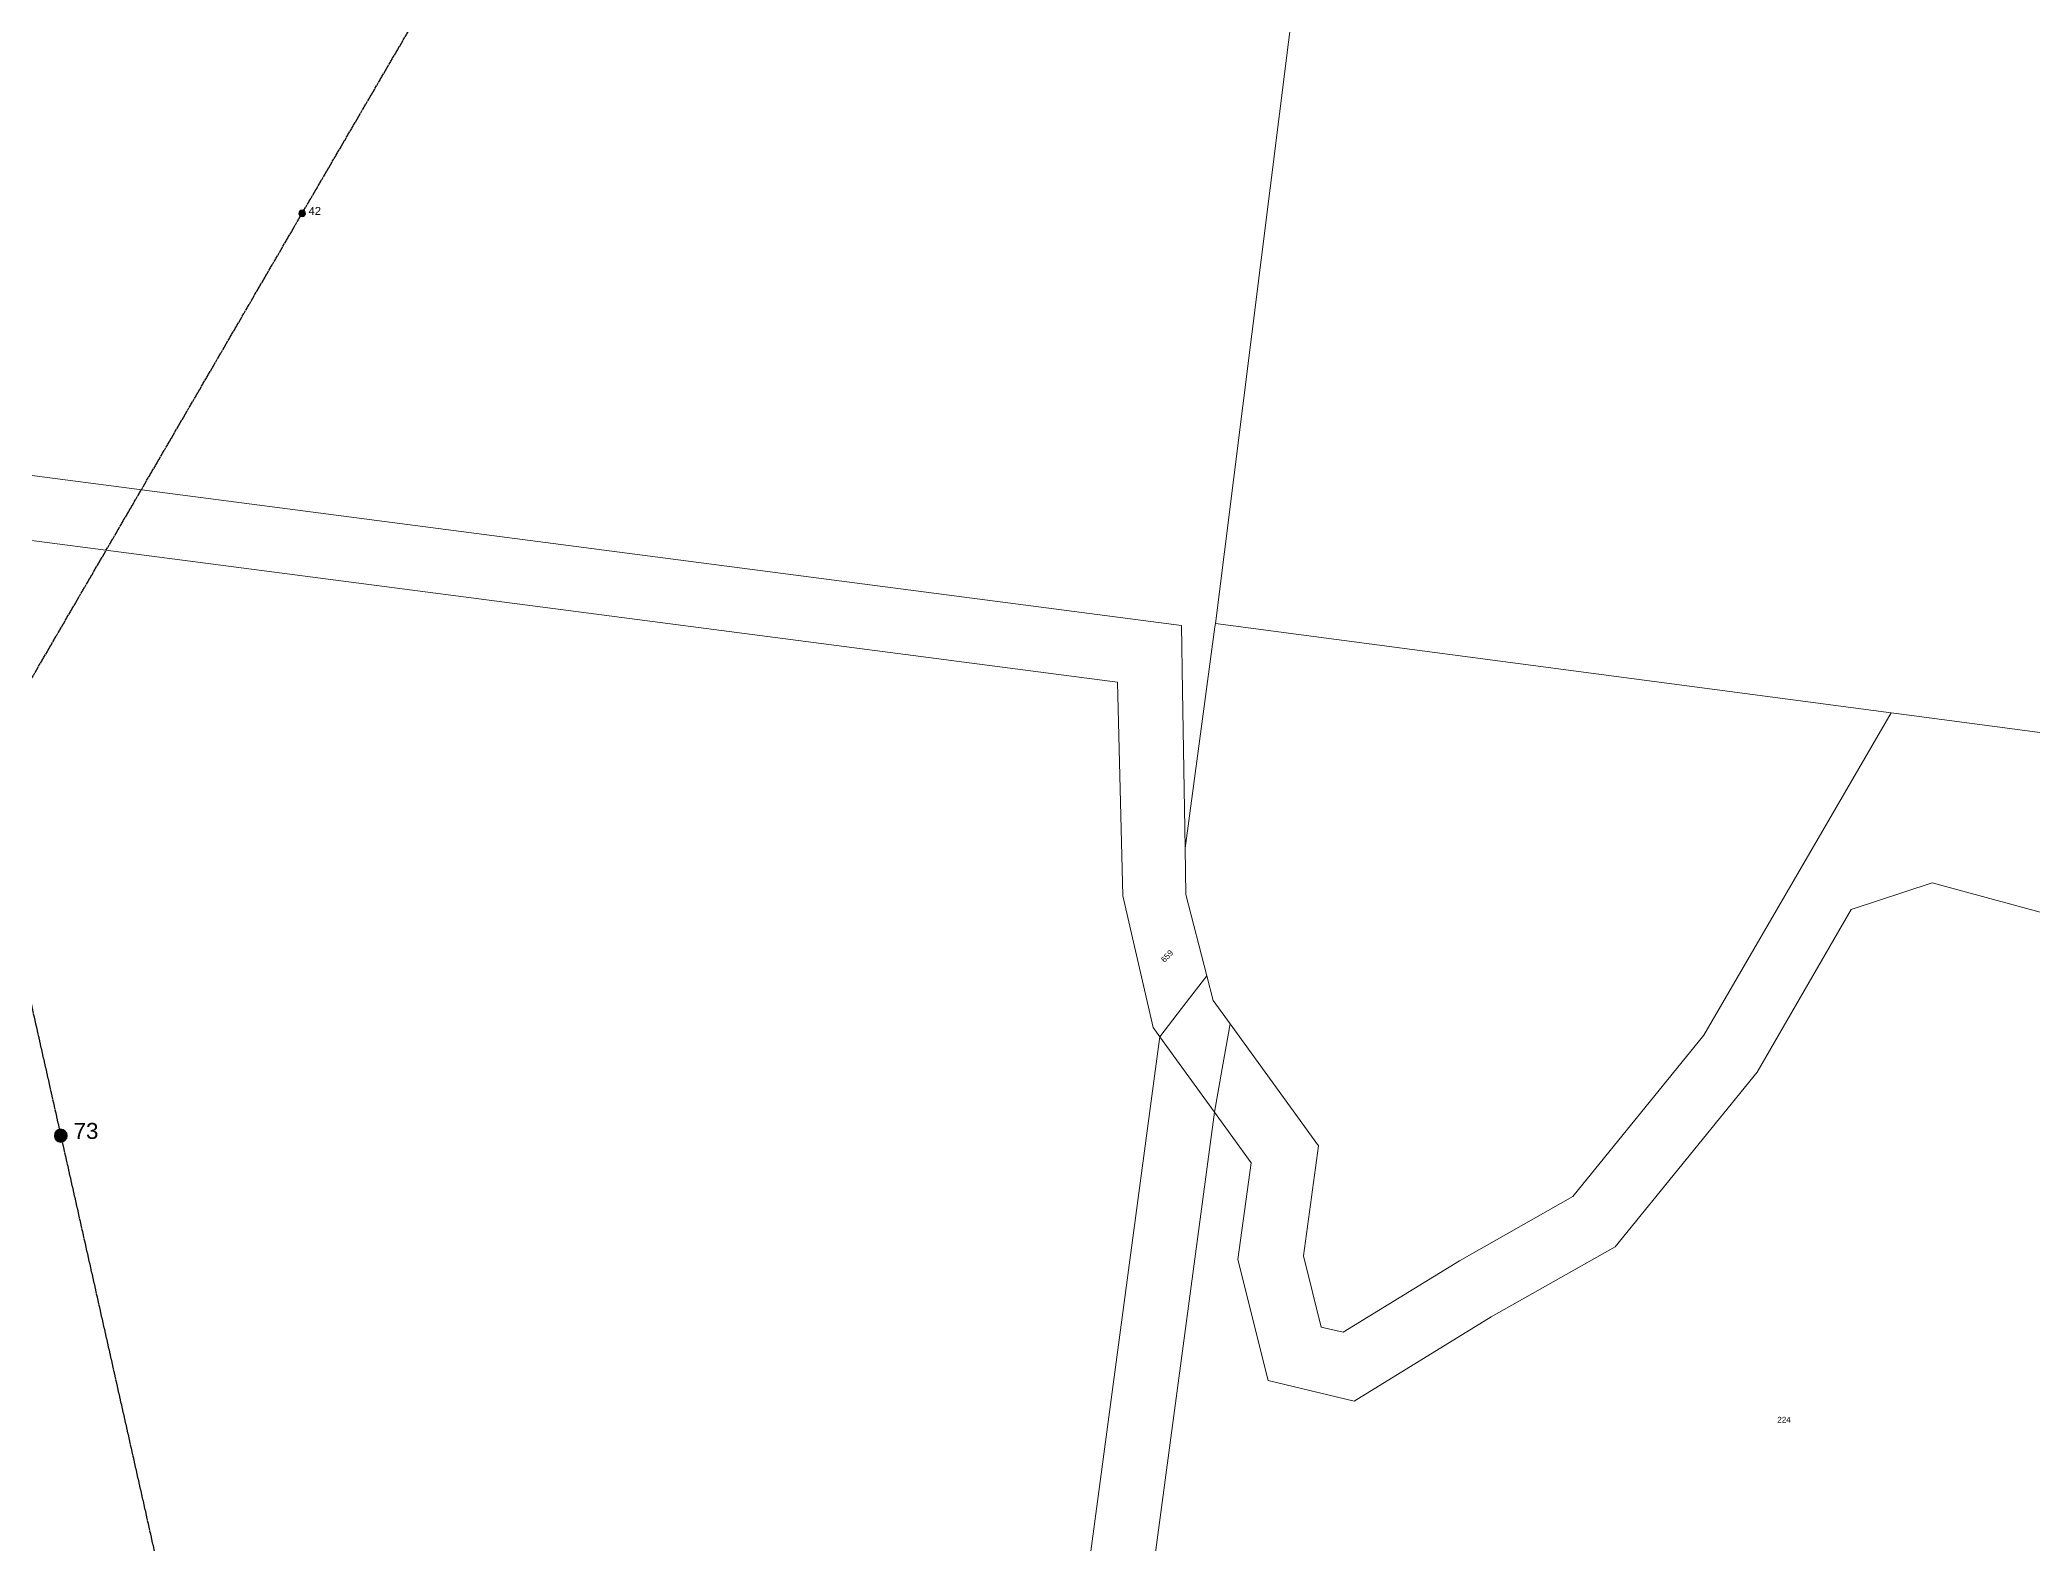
# Model space of a CAD drawing. Header units: metres. Extents: x 207830 to 218833, y 6369842 to 6373935.
# Drawn here: x 212266 to 212889, y 6371273 to 6371743 of the extents above; entities that cross this region are included whole.
import ezdxf
from ezdxf.enums import TextEntityAlignment as Align

# ---------------------------------------------------------------- set-up
doc = ezdxf.new("R2010")
doc.units = ezdxf.units.M
doc.linetypes.add('Cable Exist OH', pattern=[1, 1, 0])
doc.layers.get('0').update_dxf_attribs({"color": 6})
doc.layers.add('Cadastre Land Parcels_SP_EXT', color=9, linetype='Continuous', lineweight=5)
doc.layers.add('Cadastre Roads_SP_EXT', color=9, linetype='Continuous', lineweight=5)
doc.layers.add('Mains_HV_EXT', color=7, linetype='Continuous')
doc.layers.add('SupportsOH_SP_TR_HV_LV_SL_EXT', color=7, linetype='Continuous')
doc.styles.add('POLE_LABEL', font='arial.ttf')
doc.styles.get("Standard").update_dxf_attribs({"font": 'arial.ttf'})

# ---------------------------------------------------------------- blocks, each defined once
blk = doc.blocks.new('POLE_EXT')
blk.add_hatch(color=256).paths.add_polyline_path([(-1, 0, 1), (1, 0, 1)])
blk.add_lwpolyline([(-1, 0, 1), (1, 0, 1)], format="xyb", close=True)
for tag, height, flags, p in [('pNumber', 2.5, 8, (-17.84, 2.07)), ('OWNED_BY', 0.2, 9, (1.35, -0.4)), ('SPECIAL_USE', 0.2, 9, (1.35, -0.8)), ('STATE', 0.2, 9, (1.35, -1)), ('cLV', 0.2, 9, (1.35, -1.4)), ('hDepth', 0.2, 9, (1.35, -1.6)), ('hDia', 0.2, 9, (1.35, -1.8)), ('cHV', 0.2, 9, (1.35, -2)), ('PARENT', 0.2, 9, (1.35, -0.6)), ('USAGE', 0.2, 9, (1.35, -1.2)), ('LBRACKET', 0.2, 9, (1.35, -2.2)), ('LExisting', 0.2, 9, (1.35, -2.4)), ('LANTNUMBER', 0.2, 9, (1.35, -2.6)), ('LOther', 0.2, 9, (1.35, -2.8)), ('LRemove', 0.2, 9, (1.35, -3)), ('LEGEND', 0.2, 9, (1.35, -3.2)), ('cLinedev', 0.2, 9, (1.35, -3.4)), ('pExisting', 0.2, 9, (1.35, -3.8)), ('pFooting', 0.2, 9, (1.35, -4.4)), ('pNew', 0.2, 9, (1.35, -4.6)), ('pRelocate', 0.2, 9, (1.35, -5)), ('pRemove', 0.2, 9, (1.35, -5.2)), ('pReplace', 0.2, 9, (1.35, -5.4)), ('pStay', 0.2, 9, (1.35, -5.6)), ('pType', 0.2, 9, (1.35, -5.8)), ('cspan', 0.2, 9, (1.35, -6)), ('STREETNAME', 0.2, 9, (1.35, -6.2)), ('LOCATION', 0.2, 9, (1.35, -3.6)), ('PFNUMBER', 0.2, 9, (1.35, -4)), ('NEWPFNUMBER', 0.2, 9, (1.35, -4.2)), ('SUBURB', 0.2, 9, (1.35, -6.4)), ('OPERATED_BY', 0.2, 9, (1.36, -7.01)), ('NOTES', 0.2, 9, (1.35, -6.6)), ('MAINTAINED_BY', 0.2, 9, (1.36, -6.81))]:
    blk.add_attdef(tag, text='', height=height, dxfattribs=dict(flags=flags)).set_placement(p, align=Align.MIDDLE_LEFT)
at = {"style": 'POLE_LABEL'}
for tag, height, flags, p in [('ASSET_NUM', 2.5, 8, (2, 2)), ('STRUCTURE_PLANT_NUMBER', 0.2, 9, (1.35, 0.03)), ('STREET_CODE', 0.2, 9, (1.35, -0.2))]:
    blk.add_attdef(tag, text='', height=height, dxfattribs=dict(at, flags=flags)).set_placement(p, align=Align.MIDDLE_LEFT)
at = {"flags": 1}
blk.add_attdef('Z', (1.35, -7.33), '', height=0.2, dxfattribs=at)

msp = doc.modelspace()

# ---------------------------------------------------------------- linework, layer by layer
at = {"layer": 'Cadastre Land Parcels_SP_EXT', "linetype": 'Continuous'}
for points in [[(212633.45, 6371559.69), (212633.61, 6371560.8), (212704.87, 6372128.16), (212744.19, 6372441.59), (212759.08, 6372565.35), (212388.47, 6372615.44), (212401.49, 6372713.29), (212046.52, 6372760.39), (212008.09, 6372420.22), (211978.25, 6372165.57), (212252.84, 6372129.59), (212220.81, 6371879.09), (212187.24, 6371617.01), (212623.06, 6371560.15), (212623.38, 6371539.77), (212624.14, 6371490.58), (212633.45, 6371559.69)], [(213188.43, 6371487.4), (213264.46, 6372052.89), (212704.87, 6372128.16), (212633.61, 6371560.8), (212844.72, 6371532.89), (212851.88, 6371531.94), (213083.77, 6371501.25), (213188.43, 6371487.4)], [(212604.72, 6371475.74), (212602.98, 6371542.43), (212184.68, 6371597.04), (211678.78, 6371663.06), (211680.86, 6371678.78), (211609.76, 6371688.14), (211603.25, 6371638), (211580.98, 6371623.03), (211557.44, 6371442.27), (211351.53, 6371468.25), (211326.23, 6371451.19), (211259.1, 6371459.67), (211239.5, 6371304.86), (211215.03, 6371111.57), (212035.6, 6371002.34), (212008.54, 6370800.4), (212522.93, 6370735.74), (212615.55, 6371426.39), (212616.26, 6371431.67), (212614.18, 6371434.54), (212604.72, 6371475.74)], [(212623.04, 6371440.5), (212630.9, 6371450.73), (212624.36, 6371476.1), (212624.14, 6371490.58), (212623.38, 6371539.77), (212623.06, 6371560.15), (212187.24, 6371617.01), (211701.36, 6371680.37), (211692.74, 6371679.7), (211680.86, 6371678.78), (211678.78, 6371663.06), (212184.68, 6371597.04), (212602.98, 6371542.43), (212604.72, 6371475.74), (212614.18, 6371434.54), (212616.26, 6371431.67), (212623.04, 6371440.5)], [(212709.84, 6371361.69), (212745.25, 6371381.73), (212786.22, 6371432.13), (212821.92, 6371493.62), (212844.72, 6371532.89), (212633.61, 6371560.8), (212633.45, 6371559.69), (212624.14, 6371490.58), (212624.36, 6371476.1), (212630.9, 6371450.73), (212632.88, 6371443.04), (212638.21, 6371435.69), (212665.86, 6371397.6), (212661.1, 6371363.2), (212666.69, 6371340.99), (212673.56, 6371339.35), (212709.84, 6371361.69)], [(212857.52, 6371479.81), (212832.28, 6371471.39), (212802.83, 6371420.66), (212758.47, 6371366.09), (212719.76, 6371344.18), (212677, 6371317.83), (212650.14, 6371324.25), (212640.62, 6371362.09), (212644.81, 6371392.34), (212633.36, 6371408.12), (212535.87, 6370681.05), (213174.53, 6370597.51), (213287.7, 6371453.97), (213081.67, 6371481.31), (212944.22, 6371456.24), (212857.52, 6371479.81)]]:
    msp.add_lwpolyline(points, close=True, dxfattribs=at)
at = {"layer": 'Cadastre Roads_SP_EXT', "linetype": 'Continuous'}
msp.add_lwpolyline([(213083.77, 6371501.25), (212851.88, 6371531.94), (212844.72, 6371532.89), (212821.92, 6371493.62), (212786.22, 6371432.13), (212745.25, 6371381.73), (212709.84, 6371361.69), (212673.56, 6371339.35), (212666.69, 6371340.99), (212661.1, 6371363.2), (212665.86, 6371397.6), (212638.21, 6371435.69), (212635.76, 6371421.79), (212633.36, 6371408.12), (212644.81, 6371392.34), (212640.62, 6371362.09), (212650.14, 6371324.25), (212677, 6371317.83), (212719.76, 6371344.18), (212758.47, 6371366.09), (212802.83, 6371420.66), (212832.28, 6371471.39), (212857.52, 6371479.81), (212944.22, 6371456.24)], dxfattribs=at)
msp.add_lwpolyline([(212496.87, 6370389.72), (212499.57, 6370409.67), (212535.87, 6370681.05), (212633.36, 6371408.12), (212625.32, 6371419.19), (212616.26, 6371431.67), (212615.55, 6371426.39), (212522.94, 6370735.74), (212515.96, 6370683.66), (212479.69, 6370412.76), (212478.34, 6370402.84), (212476.99, 6370392.81), (212403.59, 6369845.37), (212415.07, 6369843.39), (212423.48, 6369841.95), (212496.87, 6370389.72)], close=True, dxfattribs=at)
at = {"layer": 'Mains_HV_EXT', "linetype": 'Cable Exist OH'}
for points in [[(212247.18, 6371515.08), (212348.31, 6371688.92), (212505.26, 6371958), (212642.75, 6372194.21)], [(212247.18, 6371515.08), (212272.9, 6371400.76), (212325.21, 6371168.18), (212369, 6370975.35), (212405.7, 6370810.74), (212465.12, 6370547.75)]]:
    msp.add_lwpolyline(points, dxfattribs=at)

# ---------------------------------------------------------------- block references
at = {"layer": 'SupportsOH_SP_TR_HV_LV_SL_EXT'}
ref = msp.add_blockref('POLE_EXT', (212348.31, 6371688.92), dxfattribs=at)
ref.add_attrib('ASSET_NUM', '42', dxfattribs={"layer": '0', "height": 2.5, "style": 'POLE_LABEL'}).set_placement((212350.31, 6371689.67), align=Align.MIDDLE_LEFT)
ref = msp.add_blockref('POLE_EXT', (212272.9, 6371400.76), dxfattribs=dict(at, xscale=2, yscale=2, zscale=2))
ref.add_attrib('ASSET_NUM', '73', dxfattribs={"layer": '0', "height": 5, "style": 'POLE_LABEL'}).set_placement((212276.9, 6371402.26), align=Align.MIDDLE_LEFT)

# ---------------------------------------------------------------- texts
at = {"layer": 'Cadastre Land Parcels_SP_EXT'}
msp.add_text('659', height=1.8, rotation=46.08776, dxfattribs=at).set_placement((212617.7, 6371454.73))
msp.add_text('224', height=1.8, dxfattribs=at).set_placement((212809.16, 6371311.13))

doc.saveas('drawing.dxf')
